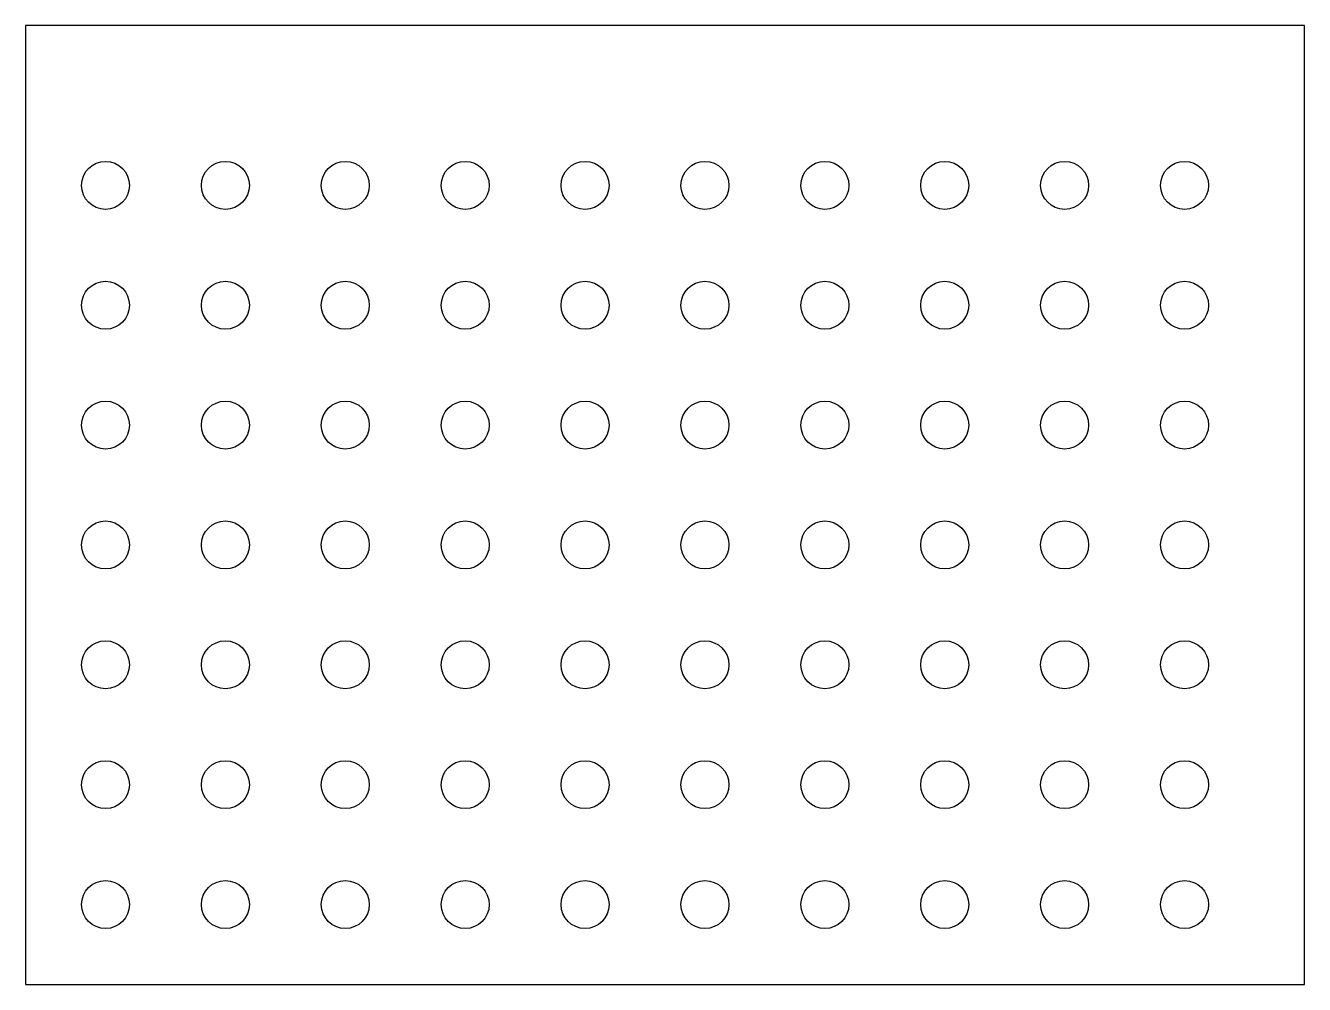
# Model space of a CAD drawing. Header units: millimetres. Extents: x 0 to 160, y 0 to 120.
import ezdxf

# ---------------------------------------------------------------- set-up
doc = ezdxf.new("R2010")
doc.units = ezdxf.units.MM
doc.layers.add('CUT_HOLES', color=7, linetype='Continuous')
doc.layers.add('CUT_OUTER', color=7, linetype='Continuous')

msp = doc.modelspace()

# ---------------------------------------------------------------- linework, layer by layer
at = {"layer": 'CUT_HOLES'}
for centre in [(10, 100), (25, 100), (40, 100), (55, 100), (70, 100), (85, 100), (100, 100), (115, 100), (130, 100), (145, 100), (10, 85), (25, 85), (40, 85), (55, 85), (70, 85), (85, 85), (100, 85), (115, 85), (130, 85), (145, 85), (10, 70), (25, 70), (40, 70), (55, 70), (70, 70), (85, 70), (100, 70), (115, 70), (130, 70), (145, 70), (10, 55), (25, 55), (40, 55), (55, 55), (70, 55), (85, 55), (100, 55), (115, 55), (130, 55), (145, 55), (10, 40), (25, 40), (40, 40), (55, 40), (70, 40), (85, 40), (100, 40), (115, 40), (130, 40), (145, 40), (10, 25), (25, 25), (40, 25), (55, 25), (70, 25), (85, 25), (100, 25), (115, 25), (130, 25), (145, 25), (10, 10), (25, 10), (40, 10), (55, 10), (70, 10), (85, 10), (100, 10), (115, 10), (130, 10), (145, 10)]:
    msp.add_circle(centre, 3, dxfattribs=at)
at = {"layer": 'CUT_OUTER'}
msp.add_lwpolyline([(0, 0), (160, 0), (160, 120), (0, 120)], close=True, dxfattribs=at)

doc.saveas('drawing.dxf')
